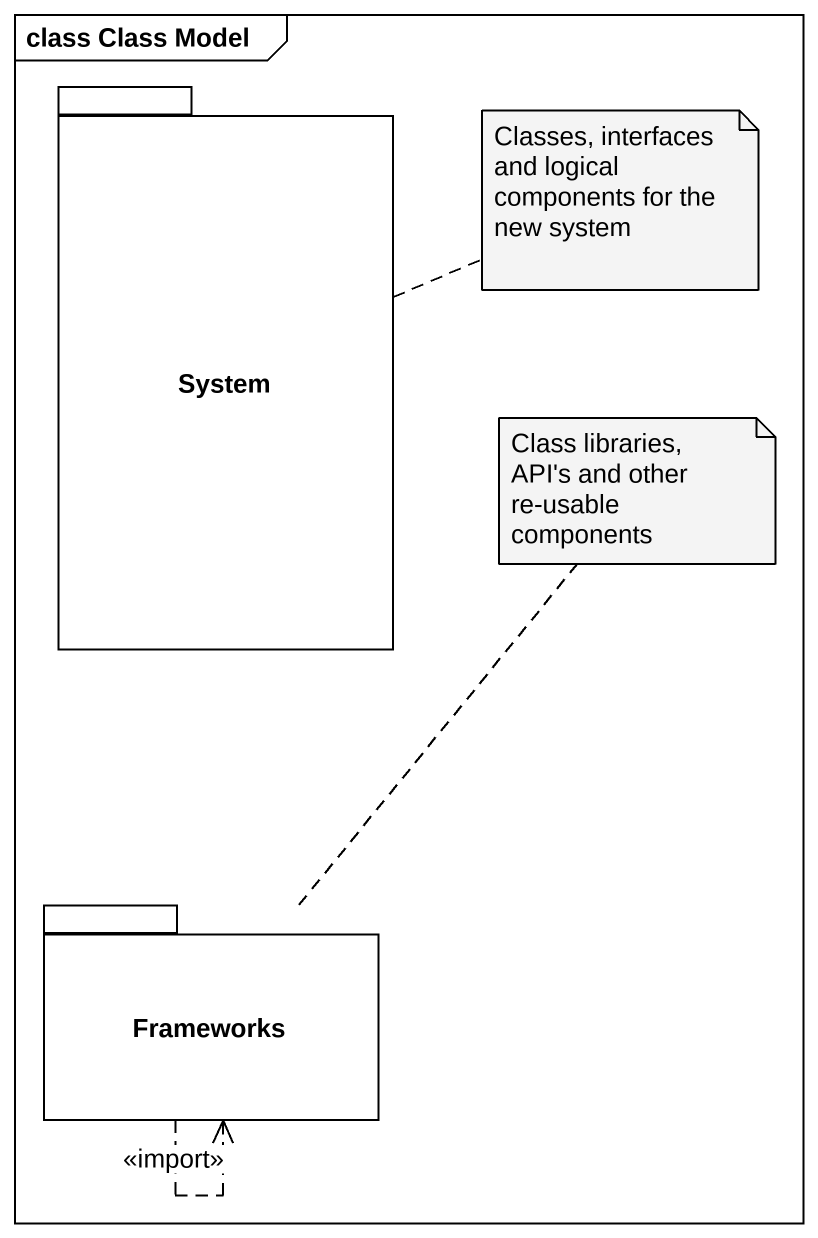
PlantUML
@startuml
mainframe class Class Model
package System {
}
package Frameworks {
}
Frameworks ..> Frameworks : <<import>>
note right of System : Classes, interfaces and logical components for the new system
note top of Frameworks : Class libraries, API's and other re-usable components
@enduml
